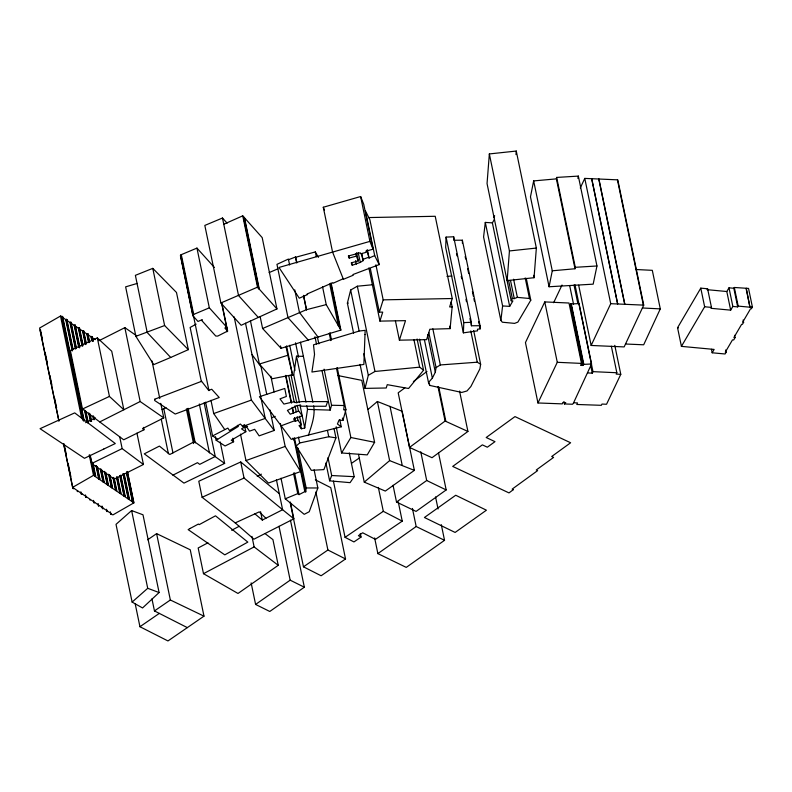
<?xml version="1.0" encoding="UTF-8"?>
<svg xmlns="http://www.w3.org/2000/svg" width="792" height="792" viewBox="0 0 792 792"><rect width="100%" height="100%" fill="white"/><g stroke="black" fill="none" stroke-linecap="round" stroke-linejoin="round"><path stroke-width="1.19" d="M480.071 325.72L471.458 325.76L471.369 322.295L453.668 236.778L446.084 237.105L445.678 247.342L463.389 332.858L477.526 330.838L477.497 329.234L480.14 328.858L480.071 325.72L462.36 240.204L453.747 240.243M463.389 332.858L463.795 322.611L446.084 237.105M489.347 153.935L509.434 250.945L507.147 280.586L534.056 277.715L536.352 248.064L516.265 151.054L489.347 153.935L487.05 183.576L511.226 300.792L512.889 300.95L509.672 306.385L502.603 305.93L485.298 222.413L492.377 222.869L494.515 219.235M515.988 154.608L516.265 151.054M395.406 320.819L399.406 340.174L426.591 339.649L429.838 329.254L450.113 328.63L452.153 306.89L451.153 302.059M293.486 473.042L297.743 493.614L299.039 494.634L304.841 491.614L305.722 491.872L306.167 487.961L297.901 448.024M485.298 222.413L483.585 236.976L500.881 320.493L502.346 322.215L514.582 323.383L517.879 322.096L530.788 300.178L526.284 278.388M502.603 305.93L500.881 320.493M336.491 368.25L344.213 405.534L343.669 409.81L345.936 409.702L337.214 367.607M299.475 402.583L293.713 374.784L296.495 356.202L303.385 356.351M299.554 416.285L301.307 424.75L299.02 425.611L301.376 428.769L304.732 427.977L307.514 409.395L306.761 405.771M473.666 330.561L480.645 364.29L479.883 368.894L470.874 386.536L467.003 390.951L461.785 392.446L429.749 385.427L428.492 382.516L432.363 378.111L435.323 372.2L436.075 367.607L428.848 332.67M556.39 178.873L556.667 177.428L578.348 176.101L596.96 265.983L593.168 284.16L549.084 286.753L530.472 196.871L533.659 180.913L556.39 178.873L575.002 268.755L552.272 270.795L549.084 286.753M575.002 268.755L575.289 267.31L556.667 177.428M577.873 178.368L578.348 176.101M353.598 333.155L347.381 303.128L350.658 290.04L357.331 286.209L373.012 284.704M417.097 338.986L423.562 370.21L408.573 388.496L387.248 384.665L386.209 387.991L365.033 388.387L368.31 375.299L363.835 353.678M301.307 424.75L297.98 420.285L295.367 421.265L293.654 418.988L302.257 415.75L298.723 411.018L290.248 414.206L287.407 410.414L297.158 405.583L300.752 405.187L300.376 406.207L325.948 406.266L327.65 401.623L302.089 401.554L294.98 402.593L294.228 401.673L283.892 404.088L279.992 398.861L286.367 396.465L284.773 388.466L259.42 396.713L291.238 439.352L341.263 426.799L337.432 423.967L339.025 420.116L342.916 420.453L345.936 409.702M324.077 369.171L331.551 405.247L330.175 410.108L307.514 409.395M399.406 340.174L405.504 320.651L379.913 321.116L382.714 312.117L379.358 312.157L383.18 299.851L375.913 264.775M368.577 217.562L435.224 216.285L452.252 298.525L449.648 306.94L452.153 306.89M308.405 435.501C311.325 426.027 315.454 415.889 313.652 405.92M180.477 256.004L181.299 254.658L196.951 248.094L214.394 267.458M227.621 331.056L224.859 328.017L226.769 327.215L209.326 307.84L193.674 314.414L192.852 315.751L197.98 321.443L202.306 319.631L201.96 320.73L215.761 336.046L217.741 336.075L227.621 331.056L221.819 303.316M314.097 469.814L317.849 487.971L309.236 511.721L304.217 514.335L285.268 498.792L281.002 478.219M335.947 437.847L323.908 469.597L311.345 470.349L296.168 446.035L299.663 442.985L328.759 436.738L335.947 437.847L333.986 428.423M349.252 452.846L354.192 476.685L350.064 482.655L329.63 480.843L331.69 475.527L327.987 457.637M563.934 401.534L564.429 403.95L572.586 404.247L573.448 403.078L591.555 363.983L579.041 303.593L570.705 303.999L583.209 364.399L583.833 364.429L571.329 304.039L570.705 303.999M635.511 269.498L652.301 270.329L660.29 308.88L643.678 344.797L625.512 344.015L624.155 346.916L591.149 345.46L578.675 285.229M625.512 344.015L643.728 305.128L617.78 179.853L584.773 178.398L580.288 187.971M591.149 345.46L610.721 303.683L584.773 178.398M614.78 345.362L620.779 374.319L606.543 404.267L601.95 404.059L601.366 405.316L576.794 404.464L577.517 402.94L573.596 402.762M571.329 304.039L570.319 304.583L582.585 365.468L580.566 365.379L581.506 363.409L569.002 303.019L544.767 301.91L525.452 342.57L537.956 402.97L562.261 403.87L562.845 402.504L565.785 402.643L564.429 403.95M553.628 302.722L562.023 285.041M570.319 304.583L582.585 365.468M537.956 402.97L557.281 362.3L544.767 301.91M493.931 217.275L494.663 215.741M511.226 300.792L512.325 298.485L508.563 280.328M587.763 372.943L592.268 373.151L592.98 371.646L574.982 284.773M611.345 346.203L616.839 372.745L616.186 374.111L620.779 374.319M582.823 364.973L583.833 364.429M725.591 349.995L726.076 352.331L725.106 353.984L712.166 352.787L714.137 349.421L681.417 346.371L677.556 327.74L700.781 288.139L707.602 288.773L707.078 289.674L726.808 291.515L728.986 287.813L733.828 288.268L734.323 287.476L748.539 288.417L752.4 307.048L751.361 308.821L750.559 308.751L742.668 322.225L743.619 322.314L743.134 319.988M707.602 288.773L711.463 307.405L710.939 308.306L730.669 310.147L732.847 306.445L728.986 287.813M338.036 375.576L361.786 380.358L374.606 442.292L367.231 454.885L341.6 452.965L336.174 426.769M700.781 288.139L704.642 306.771L681.417 346.371M734.56 335.313L735.045 337.639L733.669 339.986L732.491 339.877L725.234 352.252L726.076 352.331M743.619 322.314L742.401 324.373L741.639 324.304L733.887 337.531L735.045 337.639M732.847 306.445L737.689 306.9L738.184 306.108L749.955 307.197L746.302 288.209M341.6 452.965L350.866 437.511L345.193 410.108M583.209 364.399L591.555 363.983M159.093 592.535L142.56 607.959L132.125 602.088L116.018 524.353L131.62 510.563L142.996 514.79L159.093 592.535L147.718 588.298L131.62 510.563M147.718 588.298L132.125 602.088M367.993 409.474L377.378 401.504L402.138 411.266L414.374 470.379L385.318 491.07L364.261 482.13L358.519 454.38M364.261 482.13L389.624 460.617L414.374 470.379M404.831 387.882L398.188 392.812L409.494 447.421L432.026 457.707L467.923 431.452L459.568 391.09M413.384 381.546L426.957 371.498M409.494 447.421L445.104 421.047L467.923 431.452M441.302 524.651L444.54 540.312L406.256 567.389L377.873 553.608L374.636 537.946M396.515 502.039L426.7 480.506L446.183 489.931L416.067 511.414L396.515 502.039L393.04 485.268M473.299 519.522L455.123 532.442L424.423 517.493L455.717 495.248L486.417 510.197L473.854 519.136M377.873 553.608L416.176 526.522L444.54 540.312M255.598 604.435L290.169 580.17L304.346 587.209L269.775 611.473L255.598 604.435L251.133 582.892M265.201 533.719L272.923 539.609L278.24 565.31L237.996 593.465L203.495 573.675L198.178 547.975L207.93 542.817M360.291 533.481L361.043 537.065L353.955 541.936L345.055 537.332L333.402 481.081M147.668 539.778L156.608 533.63L190.248 549.787L203.99 616.156L167.963 640.946L139.946 626.719L135.175 603.712M303.475 566.815L327.898 550.004L345.54 558.954L321.116 575.764L303.475 566.815L290.209 502.752M151.955 598.861L154.46 610.929L170.349 599.999L203.99 616.156M139.946 626.719L159.321 613.394M351.45 463.36L359.538 457.855M345.055 537.332L383.308 511.325L402.247 521.126L375.408 539.372L362.687 532.778L358.4 535.689L361.043 537.065M215.414 436.639L216.157 440.233L225.067 445.965L233.62 441.788L231.234 440.203L245.837 431.729L241.54 428.878L243.857 427.531L240.412 424.037L229.492 430.511L227.829 428.096L212.593 435.907L205.603 402.168M436.075 367.607L440.322 364.944L477.259 362.201L480.645 364.29M216.157 440.233L238.333 426.433L237.402 425.314M58.846 420.988L39.6 328.046L60.509 316.038L62.667 316.642L84.16 420.443M62.667 316.642L61.974 317.038L65.756 319.612L66.874 319.503L73.121 349.678M66.874 319.503L66.181 319.899L69.973 322.473L71.092 322.364L76.339 347.708M75.646 348.114L70.399 322.76L71.092 322.364M79.111 347.351L74.606 325.621L75.299 325.225L79.804 346.945M74.606 325.621L78.388 328.195L79.507 328.086L83.011 344.985M85.774 344.619L83.021 331.343L83.714 330.947L86.219 343.015M89.684 342.253L87.932 333.808L87.229 334.204L91.021 336.778L92.139 336.669L93.139 341.5M89.249 454.856L93.505 475.368L95.664 475.972L94.971 476.368L91.971 461.885M63.706 443.827L72.953 488.486L74.072 488.377L77.854 490.951L77.161 491.347L77.586 491.634L78.269 491.238L82.071 493.812L81.368 494.218L80.863 491.802M94.971 476.368L98.752 478.942L99.871 478.833L99.178 479.229L96.426 465.953M99.178 479.229L102.97 481.803L104.089 481.694L103.396 482.09L100.643 468.815M105.108 472.883L107.603 484.961L108.296 484.555L105.801 472.487M81.368 494.218L82.497 494.109L86.269 496.673L85.576 497.079L85.991 497.366L86.694 496.96L90.486 499.534L89.793 499.94L90.912 499.831L94.694 502.405L94.001 502.801L93.505 500.386M107.603 484.961L111.385 487.525L112.504 487.417L111.811 487.813L109.058 474.537M113.276 477.398L116.018 490.684L116.711 490.278L114.216 478.21M94.001 502.801L95.129 502.692L98.901 505.256L98.208 505.662L98.634 505.949L99.337 505.553L103.118 508.127L102.425 508.523L101.93 506.108M116.731 476.645L120.226 493.545L124.017 496.109L125.136 496L124.443 496.396L120.186 475.883M102.425 508.523L103.554 508.414L107.336 510.988L106.633 511.384L107.761 511.276L111.543 513.84L110.85 514.246L110.345 511.83M124.443 496.396L128.225 498.98L129.353 498.861L128.66 499.267L123.404 473.913M128.66 499.267L132.442 501.841L133.561 501.732L132.868 502.128L126.611 471.953M63.598 443.926L72.597 487.377L93.505 475.368M127.403 471.448L133.907 502.841L113.008 514.849L110.85 514.246M368.31 375.299L374.982 371.468L419.631 367.171L423.562 370.21M82.319 345.381L78.814 328.482L79.507 328.086M78.814 328.482L82.596 331.056L83.714 330.947M83.021 331.343L86.813 333.917L87.932 333.808M92.189 340.689L91.446 337.065L92.139 336.669M72.953 488.486L73.646 488.09L72.597 487.377M111.811 487.813L115.592 490.387L116.711 490.278M116.018 490.684L119.81 493.248L120.928 493.139L120.226 493.545M70.399 322.76L74.181 325.334L75.299 325.225M103.396 482.09L107.177 484.664L108.296 484.555M196.129 324.166L190.139 327.452L201.366 381.685M231.65 530.274L239.154 526.304M203.495 573.675L254.123 546.906L278.24 565.31M162.122 409.533L165.954 407.603M257.222 476.289L261.4 474.16M235.234 522.898L254.905 513.859L262.32 520.077L282.625 509.711L293.852 518.819L253.925 539.203L235.234 522.898L202.118 497.307L198.792 481.239L240.719 461.974L279.299 493.654M136.669 335.828L124.859 327.65L98.911 340.738M99.742 421.918L123.691 439.788L143.956 429.799L142.52 428.611L163.776 417.899L140.164 401.534L99.742 421.918L82.467 409.018L70.34 350.49L97.317 337.897L111.731 351.232L123.849 409.761L109.435 396.426L97.317 337.897M136.947 433.145L143.431 464.478L114.296 479.061L91.664 463.528L89.922 455.093M85.615 422.69L95.416 417.889M143.431 464.478L122.156 448.609L91.664 463.528M224.641 463.409L183.972 483.12L144.292 453.836L159.42 446.094L169.795 454.499L194.426 441.659L224.641 463.409L220.196 441.936M172.854 475.2L197.485 462.667L199.693 464.369L215.246 456.479L204.128 402.781M82.467 409.018L109.435 396.426M227.116 223.166L222.483 218.018L204.821 225.423L220.889 302.97L241.154 325.284L276.952 308.92L262.192 237.61L242.738 215.83L223.77 224.255M202.118 497.307L244.045 478.031L282.625 509.711L276.418 479.744M254.905 513.859L259.251 511.86L265.904 518.245M276.952 308.92L257.509 287.149L220.889 302.97M373.042 249.213L363.756 204.366L360.627 196.535L323.284 207.247L332.571 252.094L343.193 278.764L333.125 283.219L332.66 282.714L307.048 294.04L307.573 294.525L299.287 298.198L278.992 267.458L369.913 241.382L373.042 249.213L365.884 251.133L366.34 252.292L360.637 253.826L360.241 252.806L348.371 255.994L349.193 258.063L356.39 256.123L358.311 260.934L351.262 262.835L352.232 265.251L360.31 262.409L358.172 252.509M170.696 357.469L188.328 349.658L176.487 292.476L152.777 268.359L135.382 275.339L147.223 332.521L170.696 357.469L153.727 364.627L135.877 336.323L125.631 286.853L137.303 283.397M361.716 253.529L363.191 260.608L360.31 262.409M366.993 250.222L369.042 258.053L374.666 255.598L379.18 264.617L353.004 274.517L353.281 275.21L343.411 279.309L343.193 278.764M269.122 272.587L277.893 268.844M262.607 328.502L306.415 309.702L326.235 304.613L340.887 330.096L281.031 348.302L262.607 328.502L260.142 316.592M297.743 493.614L285.268 498.792M188.328 349.658L164.617 325.542L135.877 336.323M512.325 298.485L514.265 298.604L517.364 297.366L529.462 298.495L530.788 300.178M288.526 259.697L295.505 257.014L296.663 262.043M363.191 260.608L362.746 259.489L368.458 257.301M281.13 425.819L294.891 420.651L294.396 418.235M244.104 427.621L247.569 426.373M271.775 417.632L275.23 416.384M245.975 460.578L285.17 446.421L300.623 471.547L268.488 483.041L245.975 460.578L240.491 434.105M210.969 400.297L213.711 413.553L251.391 400.069L274.22 430.472L259.142 435.857L254.668 429.323L249.53 431.155L245.609 425.423M242.392 426.571L265.231 418.414L245.51 323.225M250.43 320.76L259.39 364.043L287.833 355.271L286.09 346.856M295.673 257.261L315.325 251.925L318.424 257.351M291.476 375.309L293.713 374.784M286.555 345.906L292.535 374.764L272.29 378.734L259.39 364.043M509.434 250.945L536.352 248.064M446.985 276.378L451.915 276.012M575.289 267.31L596.96 265.983M463.795 322.611L471.369 322.295M347.381 303.128L348.351 303.108M383.18 299.851L452.252 298.525M306.167 487.961L317.849 487.971M331.551 405.247L344.213 405.534M610.721 303.683L643.728 305.128M557.281 362.3L581.506 363.409M592.98 371.646L616.839 372.745M642.391 307.989L660.29 308.88M331.69 475.527L354.192 476.685M711.463 307.405L704.642 306.771M750.163 306.841L752.4 307.048M677.556 327.74L678.477 327.829M350.866 437.511L374.606 442.292M315.335 479.813L330.769 487.644L345.54 558.954M154.46 610.929L187.328 627.62M212.593 435.907L217.701 439.273M91.446 337.065L95.228 339.639M132.868 502.128L133.907 502.841M258.34 317.473L238.54 295.565L222.483 218.018M308.217 340.035L288.001 317.671L276.952 264.35L288.387 259.063L289.615 264.983M318.018 337.046L299.435 312.385L294.772 289.872M252.014 354.618L261.013 366.676L266.746 394.357M213.711 413.553L224.582 429.323M292.852 438.164L294.139 440.253M323.284 207.247L324.473 210.236M287.833 355.271L292.535 374.764M746.094 288.565L749.955 307.197M734.323 287.476L738.184 306.108M733.828 288.268L737.689 306.9M726.808 291.515L730.669 310.147M711.444 349.292L712.166 352.787M617.433 179.834L643.381 305.118M598.92 179.022L624.868 304.296M598.752 179.012L624.7 304.296M591.733 178.705L617.671 303.989L591.654 178.695M574.022 285.07L577.774 303.168M590.515 364.706L592.268 373.151M569.775 286.06L573.527 304.168M570.874 303.712L583.556 365.013M533.659 180.913L552.272 270.795M533.561 275.319L534.056 277.715M525.195 277.913L529.462 298.495M513.602 279.21L517.364 297.366M510.513 280.447L514.265 298.604M492.377 222.869L509.672 306.385M465.171 256.588L465.676 259.004M467.666 268.637L468.666 273.458M472.408 291.515L473.408 296.337M473.903 298.742L474.408 301.158M478.645 321.631L479.14 324.037M479.645 326.452L480.14 328.858M456.489 253.499L456.994 255.905M461.231 276.378L461.726 278.784M465.973 299.267L466.468 301.673M469.963 318.532L470.458 320.938M470.963 323.354L471.458 325.76M470.775 330.878L477.259 362.201M449.618 326.205L450.113 328.63M432.838 328.799L440.322 364.944M438.748 386.971L445.876 421.393M427.591 334.858L435.323 372.2M437.976 386.615L445.104 421.047M424.373 339.56L432.363 378.111M429.254 383.021L429.749 385.427M419.512 339.154L428.492 382.516M438.491 452.776L446.183 489.931M413.919 339.55L419.631 367.171M435.56 496.94L438.055 508.989M420.75 451.747L426.7 480.506M379.18 264.617L369.894 219.77L365.379 210.751L374.725 255.697M360.627 196.535L369.913 241.382M367.33 249.787L369.042 258.053M370.339 268.627L379.358 312.157M368.894 267.904L379.913 321.116M361.528 253.588L362.746 259.489M412.434 508.454L416.176 526.522M390.01 406.365L402.247 465.468M356.598 252.678L358.311 260.934M355.905 253.757L356.39 256.123M355.628 260.598L356.36 264.142M357.331 286.209L374.982 371.468M351.737 262.885L352.232 265.251M348.698 255.707L349.193 258.063M377.378 401.504L389.624 460.617M398.277 501.98L402.247 521.126M350.658 290.04L359.113 330.868M360.063 364.37L365.033 388.387M378.348 487.397L383.308 511.325M331.214 283.407L340.887 330.096M330.709 283.229L340.124 328.73M329.729 284.051L338.402 325.957M315.325 251.925L316.315 256.717M322.522 286.645L326.235 304.613M329.997 332.729L331.482 339.946M329.264 333.373L330.759 340.59M342.421 418.047L342.916 420.453M339.768 419.582L341.263 426.799M317.354 336.689L318.849 343.906M314.978 336.739L316.473 343.956M321.958 370.418L330.175 410.108M303.603 295.574L306.583 309.939M295.505 257.014L296.743 263.003M303.445 295.337L306.415 309.702M327.532 430.848L328.759 436.738M325.928 462.954L329.63 480.843M300.455 342.184L312.909 402.326M295.555 342.807L298.544 357.242M296.495 356.202L306.009 402.138M289.724 345.292L294.951 370.557M299.98 405.009L304.732 427.977M315.879 491.99L327.898 550.004M291.05 375.18L296.802 402.989M297.307 405.405L298.554 411.454M300.623 425.146L301.376 428.769M288.714 375.547L294.218 402.148M294.97 405.781L296.228 411.82M297.228 416.661L297.98 420.285M280.536 345.916L281.031 348.302M285.853 375.329L291.605 403.128M292.604 407.969L293.614 412.8M294.614 417.641L295.367 421.265M285.635 375.913L291.139 402.514M292.139 407.345L293.396 413.394M298.445 437.095L299.663 442.985M294.466 437.788L305.722 491.872M293.812 438.362L304.841 491.614M244.579 218.097L259.35 289.407M244.144 217.562L258.915 288.882M243.708 217.067L258.479 288.387M243.421 216.671L258.192 287.981M242.738 215.83L257.509 287.149M294.525 472.854L299.039 494.634M270.864 376.25L274.121 391.971M280.427 423.562L285.17 446.421M290.367 502.039L293.852 518.819M269.983 410.008L274.22 430.472M290.456 520.186L304.346 587.209M279.012 526.304L290.169 580.17M234.175 316.919L251.391 400.069M221.77 303.821L227.462 331.303M226.007 326.987L226.997 331.769M244.352 424.542L245.837 431.729M243.362 425.146L243.857 427.531M260.578 511.682L262.32 520.077M196.951 248.094L209.326 307.84M240.719 461.974L244.045 478.031M232.878 438.194L233.62 441.788M251.945 536.392L254.123 546.906M181.299 254.658L193.674 314.414M180.794 255.004L193.169 314.751M193.495 315.949L208.969 390.654M180.497 255.4L192.872 315.147M180.428 255.608L192.852 315.751M199.317 403.979L209.454 452.905M188.08 408.286L195.248 442.896M187.268 408.642L194.189 442.055M186.368 408.969L193.535 443.57M152.777 268.359L164.617 325.542M163.815 408.731L172.963 452.885M151.995 360.974L159.766 398.524M160.766 403.366L163.776 417.899M161.241 419.117L168.409 453.717M124.859 327.65L140.164 401.534M143.451 427.373L143.956 429.799M156.608 533.63L170.349 599.999M127.304 471.557L133.561 501.732M119.651 436.56L122.156 448.609M127.136 472.468L133.135 501.435M126.443 472.864L132.442 501.841M124.096 473.517L129.353 498.861M123.918 474.438L128.918 498.574M122.978 473.626L128.225 498.98M120.879 475.487L125.136 496M91.704 336.382L92.704 341.213M120.453 475.2L124.7 495.713M91.021 336.778L91.773 340.402M119.77 475.596L124.017 496.109M117.681 477.447L120.928 493.139M87.506 333.521L89.258 341.966M117.256 477.16L120.503 492.852M87.229 334.204L88.981 342.659M86.813 333.917L88.565 342.362M116.563 477.556L119.81 493.248M83.289 330.66L86.041 343.936M113.791 477.923L116.285 489.991M82.596 331.056L85.348 344.332M113.098 478.318L115.592 490.387M110.009 475.349L112.504 487.417M79.081 327.799L82.833 345.896M109.583 475.061L112.078 487.13M78.388 328.195L82.14 346.302M108.633 474.25L111.385 487.525M74.884 324.928L79.636 347.866M93.882 416.671L94.377 419.087M105.376 472.19L107.88 484.268M93.357 416.156L94.109 419.78M74.181 325.334L78.675 347.064M92.931 415.859L93.674 419.483M104.425 471.388L107.177 484.664M90.09 414.097L91.595 421.344M101.594 469.626L104.089 481.694M70.666 322.077L76.161 348.628M89.664 413.81L91.159 421.057M101.158 469.339L103.663 481.407M89.15 413.295L90.644 420.532M69.973 322.473L75.468 349.034M88.714 413.008L90.466 421.453M100.465 469.735L102.97 481.803M106.564 509.256L107.069 511.672M85.873 411.236L88.12 422.096M97.376 466.765L99.871 478.833M66.449 319.206L72.696 349.381M85.447 410.939L87.942 423.017M96.941 466.468L99.445 478.536M66.181 319.899L72.428 350.074M84.932 410.424L87.427 422.492M65.756 319.612L72.25 350.995M84.506 410.137L87.001 422.205M96 465.666L98.752 478.942M102.356 506.395L102.851 508.811M93.159 463.904L95.664 475.972M62.241 316.345L83.992 421.364M92.733 463.607L95.238 475.685M61.974 317.038L83.219 419.641M61.548 316.75L83.041 420.562M90.288 455.558L94.545 476.081M60.509 316.038L81.754 418.641M98.139 503.534L98.634 505.949M85.496 494.95L85.991 497.366M40.382 329.442L42.382 339.105M45.134 352.381L47.134 362.033M49.876 375.319L51.876 384.971M54.628 398.247L56.628 407.91M64.132 444.114L66.132 453.776M68.132 463.429L70.874 476.705M72.874 486.367L73.379 488.783M40.204 330.363L58.954 420.889M453.668 236.778L453.717 239.095M462.36 240.204L462.429 243.342M365.003 334.551L363.865 364.459L311.929 372.032L314.533 354.38L313.503 344.827L359.311 331.026L365.132 330.353L365.003 334.551M154.816 399.168L154.618 400.475L175.22 414.048L219.216 397.505L211.721 389.238L208.652 390.397L201.633 381.289L154.816 399.168M513.315 489.654L509.008 492.911L452.697 466.419L482.368 444.866L487.337 447.213L494.98 441.649L486.189 437.511L514.978 416.602L570.616 442.768L551.697 456.509L553.598 457.4L536.273 469.993L537.619 470.626L512.167 489.11L513.315 489.654M190.258 528.403L188.14 529.61L224.789 554.855L247.827 542.114L215.493 515.82L199.168 524.66L198.406 524.037L190.258 528.403M103.752 449.054L84.467 458.301L40.055 428.69L74.705 412.88L115.295 443.54L103.752 449.054"/></g></svg>
